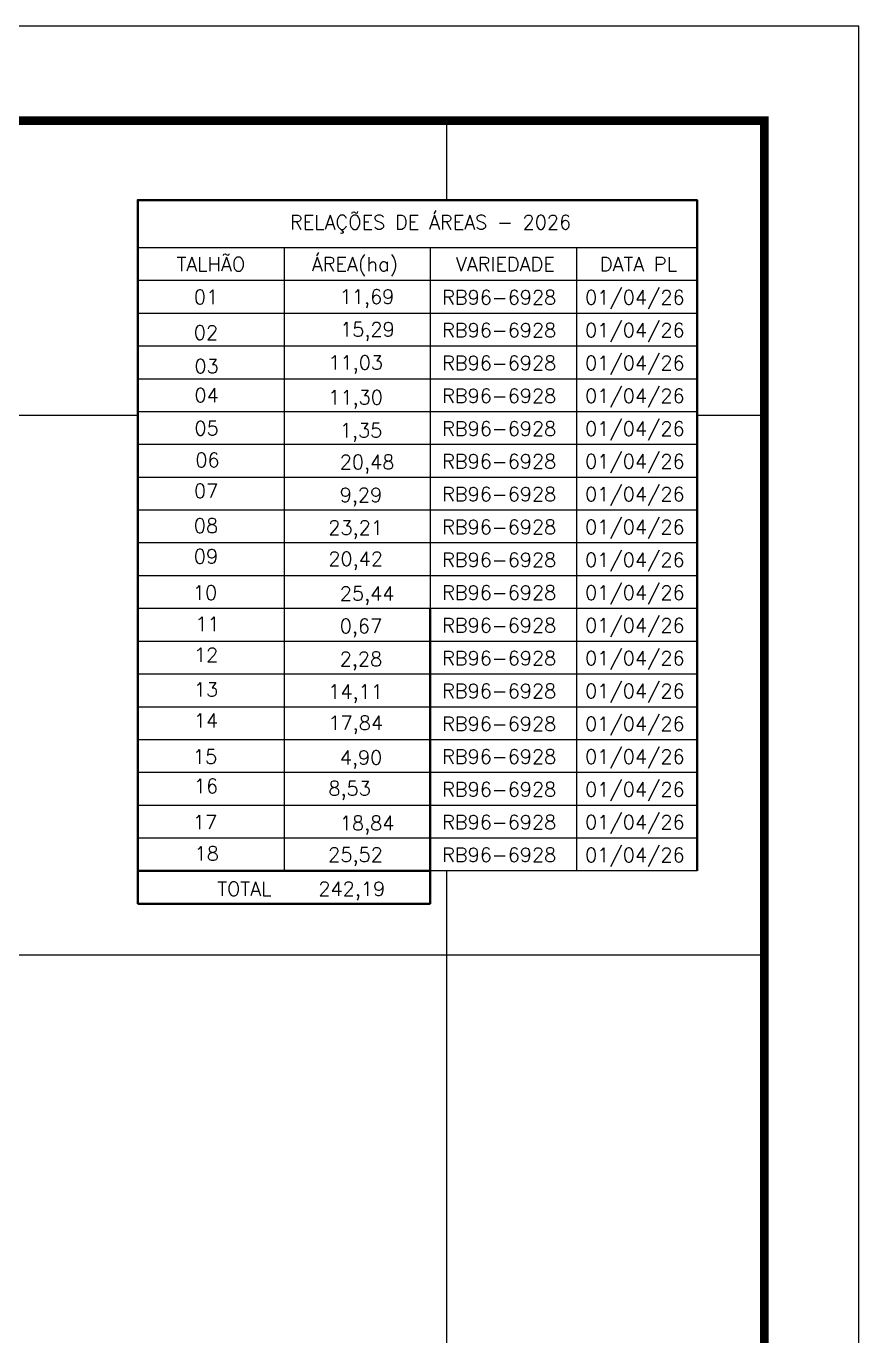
# Model space of a CAD drawing. Extents: x 708265 to 713463, y 7861946 to 7865621.
# Drawn here: x 711921 to 713463, y 7863194 to 7865621 of the extents above; entities that cross this region are included whole.
import ezdxf
from ezdxf.enums import TextEntityAlignment as Align

# ---------------------------------------------------------------- set-up
doc = ezdxf.new("R2010")
doc.units = 0
doc.linetypes.add('CONTINUO', pattern=[0])
doc.linetypes.add('LIN0', pattern=[0])
for name, color, linetype in [('Legenda', 7, 'Continuous'), ('MALHA', 8, 'CONTINUO'), ('MARGEM', 7, 'CONTINUO'), ('Margen2', 5, 'Continuous'), ('texto', 7, 'Continuous')]:
    doc.layers.add(name, color=color, linetype=linetype)
doc.styles.add('SIMPLEX', font='simplex', dxfattribs={"height": 0.2})

msp = doc.modelspace()

# ---------------------------------------------------------------- linework, layer by layer
at = {"layer": 'MALHA'}
for points in [[(712700, 7865298.6), (712700, 7865445.8)], [(711253.5, 7864900), (712127.5, 7864900)], [(713163.3, 7864900), (713287.9, 7864900)], [(712700, 7862476.5), (712700, 7864055.1)], [(711768, 7863900), (713287.9, 7863900)]]:
    msp.add_lwpolyline(points, dxfattribs=at)
at = {"layer": 'MARGEM', "color": 174, "linetype": 'LIN0', "flags": 128}
msp.add_lwpolyline([(713462.9, 7865620.8), (708265.4, 7865620.8), (708265.4, 7861945.8), (713462.9, 7861945.8)], close=True, dxfattribs=at)
at = {"layer": 'MARGEM', "color": 174, "linetype": 'LIN0', "const_width": 15.9, "flags": 128}
msp.add_lwpolyline([(713287.9, 7865445.8), (708440.4, 7865445.8), (708440.4, 7862120.8), (713287.9, 7862120.8)], close=True, dxfattribs=at)
at = {"layer": 'Margen2', "color": 7, "linetype": 'ByBlock', "lineweight": 40}
for p, q in [((712127.5, 7864055.1), (712669.1, 7864055.1)), ((712127.5, 7863994.4), (712669.1, 7863994.4))]:
    msp.add_line(p, q, dxfattribs=at)
for points in [[(713163.3, 7864055.1), (713163.3, 7865298.6), (712127.5, 7865298.6), (712127.5, 7864541.4), (712127.5, 7864480.6), (712127.5, 7864055.1)], [(712669.1, 7864055.1), (712669.1, 7864541.4)], [(712127.5, 7864055.1), (712127.5, 7863994.4)], [(712669.1, 7863994.4), (712669.1, 7864055.1)]]:
    msp.add_lwpolyline(points, dxfattribs=at)
at = {"layer": 'texto', "color": 7, "linetype": 'Continuous'}
for p, q in [((713163.3, 7865210), (712127.5, 7865210)), ((712398.3, 7865210), (712398.3, 7864055.1)), ((712669.1, 7865210), (712669.1, 7864298.3)), ((712940, 7865210), (712940, 7864055.1)), ((713163.3, 7865149.2), (712127.5, 7865149.2)), ((713163.3, 7865088.4), (712127.5, 7865088.4)), ((713163.3, 7865027.6), (712127.5, 7865027.6)), ((713163.3, 7864966.9), (712127.5, 7864966.9)), ((713163.3, 7864906.1), (712127.5, 7864906.1)), ((713163.3, 7864845.3), (712127.5, 7864845.3)), ((713163.3, 7864784.5), (712127.5, 7864784.5)), ((713163.3, 7864723.7), (712127.5, 7864723.7)), ((713163.3, 7864663), (712127.5, 7864663)), ((713163.3, 7864602.2), (712127.5, 7864602.2)), ((713163.3, 7864541.4), (712127.5, 7864541.4)), ((713163.3, 7864480.6), (712127.5, 7864480.6)), ((713163.3, 7864419.8), (712127.5, 7864419.8)), ((713163.3, 7864359), (712127.5, 7864359)), ((713163.3, 7864298.3), (712127.5, 7864298.3)), ((713163.3, 7864237.5), (712127.5, 7864237.5)), ((713163.3, 7864176.7), (712127.5, 7864176.7)), ((713163.3, 7864115.9), (712127.5, 7864115.9)), ((713163.3, 7864055.1), (712127.5, 7864055.1))]:
    msp.add_line(p, q, dxfattribs=at)

# ---------------------------------------------------------------- texts
at = {"layer": 'Legenda', "color": 7, "style": 'SIMPLEX'}
for s, p in [('01', (712231.4, 7865105.8)), ('11,69', (712501.4, 7865106.3)), ('RB96-6928', (712691.1, 7865105)), ('01/04/26', (712956, 7865105)), ('02', (712231.3, 7865039.8)), ('15,29', (712502.1, 7865045.7)), ('RB96-6928', (712691.1, 7865044.2)), ('01/04/26', (712956, 7865044.2)), ('11,03', (712480.4, 7864984.3)), ('RB96-6928', (712691.1, 7864983.4)), ('01/04/26', (712956, 7864983.4)), ('03', (712232.4, 7864977.7)), ('04', (712232.4, 7864923.8)), ('11,30', (712480.2, 7864919.9)), ('RB96-6928', (712691.1, 7864922.6)), ('01/04/26', (712956, 7864922.6)), ('05', (712232.4, 7864862.5)), ('1,35', (712501.6, 7864858.7)), ('RB96-6928', (712691.1, 7864861.8)), ('01/04/26', (712956, 7864861.8)), ('06', (712234.1, 7864803.7)), ('20,48', (712501.5, 7864799.9)), ('RB96-6928', (712691.1, 7864801.1)), ('01/04/26', (712956, 7864801.1)), ('07', (712231.6, 7864746.5)), ('9,29', (712501.4, 7864738.9)), ('RB96-6928', (712691.1, 7864740.3)), ('01/04/26', (712956, 7864740.3)), ('08', (712231.3, 7864682.1)), ('23,21', (712480.3, 7864678.3)), ('RB96-6928', (712691.1, 7864679.5)), ('01/04/26', (712956, 7864679.5)), ('09', (712231.3, 7864625)), ('20,42', (712480.4, 7864620.6)), ('RB96-6928', (712691.1, 7864618.7)), ('01/04/26', (712956, 7864618.7)), ('10', (712229.5, 7864557.9)), ('25,44', (712501.6, 7864556.3)), ('RB96-6928', (712691.1, 7864557.9)), ('01/04/26', (712956, 7864557.9)), ('11', (712234.1, 7864499.8)), ('0,67', (712501.5, 7864496)), ('RB96-6928', (712691.1, 7864497.2)), ('01/04/26', (712956, 7864497.2)), ('12', (712231.6, 7864442.6)), ('2,28', (712501.4, 7864435)), ('RB96-6928', (712691.1, 7864436.4)), ('01/04/26', (712956, 7864436.4)), ('13', (712231.3, 7864378.2)), ('14,11', (712480.3, 7864374.4)), ('RB96-6928', (712691.1, 7864375.6)), ('01/04/26', (712956, 7864375.6)), ('14', (712231.3, 7864321)), ('17,84', (712480.4, 7864316.6)), ('RB96-6928', (712691.1, 7864314.8)), ('01/04/26', (712956, 7864314.8)), ('15', (712229.5, 7864254)), ('4,90', (712501.6, 7864252.4)), ('RB96-6928', (712691.1, 7864254)), ('01/04/26', (712956, 7864254)), ('16', (712231.3, 7864199.5)), ('8,53', (712480.4, 7864195.1)), ('RB96-6928', (712691.1, 7864193.2)), ('01/04/26', (712956, 7864193.2)), ('17', (712229.5, 7864132.4)), ('18,84', (712501.6, 7864130.8)), ('RB96-6928', (712691.1, 7864132.5)), ('01/04/26', (712956, 7864132.5)), ('18', (712232.6, 7864074.5)), ('25,52', (712480.1, 7864072.3)), ('RB96-6928', (712691.1, 7864072)), ('01/04/26', (712956, 7864071.7))]:
    msp.add_text(s, height=26.25, dxfattribs=at).set_placement(p)
at = {"layer": 'texto', "color": 7, "linetype": 'Continuous', "style": 'SIMPLEX'}
for s, p in [('RELAÇÕES DE ÁREAS - 2026', (712669.7, 7865257.4)), ('TALHÃO', (712262.9, 7865179.6)), ('ÁREA(ha)', (712529.6, 7865179.6)), ('VARIEDADE', (712808.3, 7865179.6)), ('DATA PL', (713054.7, 7865179.6))]:
    msp.add_text(s, height=26.25, dxfattribs=at).set_placement(p, align=Align.MIDDLE_CENTER)
msp.add_text('TOTAL    242,19', height=26.25, dxfattribs=at).set_placement((712585.6, 7864009), align=Align.RIGHT)

doc.saveas('drawing.dxf')
